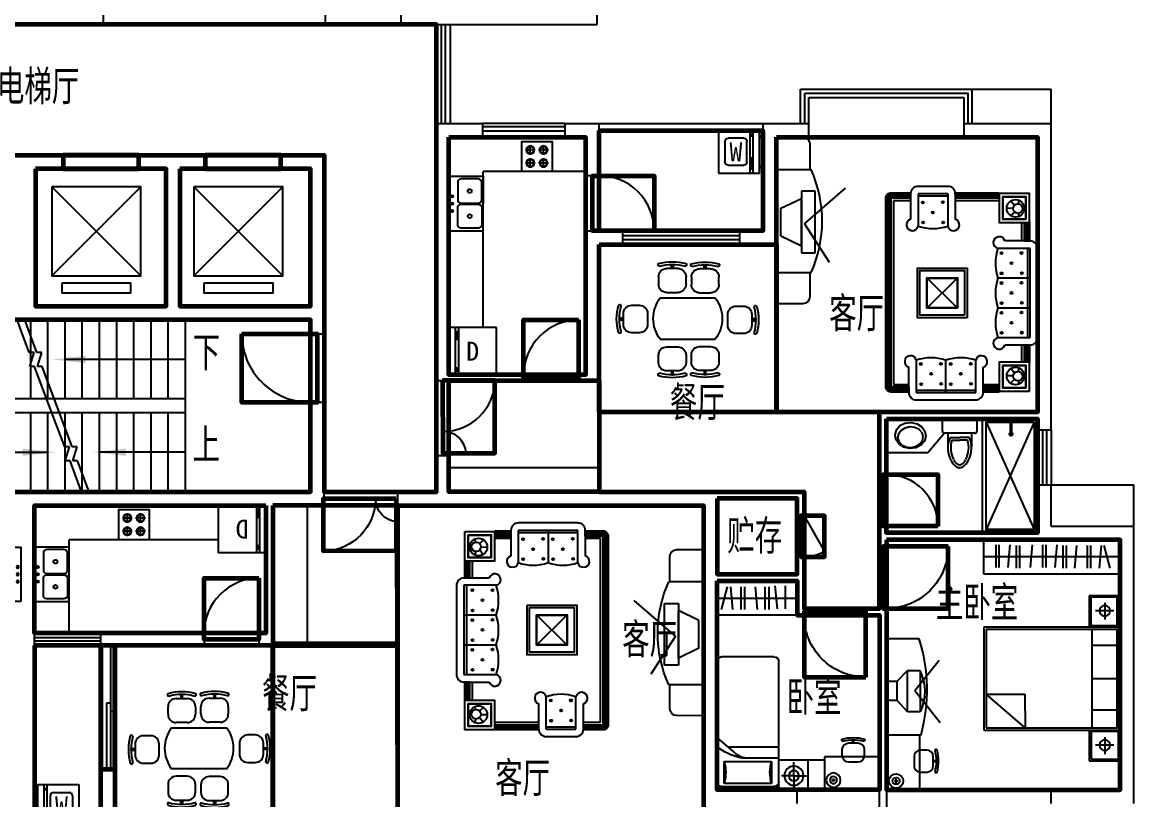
# Model space of a CAD drawing. Extents: x -405402 to -369797, y -543589 to -514104.
# Drawn here: x -385977 to -369797, y -535389 to -524069 of the extents above; entities that cross this region are included whole.
import ezdxf
from ezdxf.enums import TextEntityAlignment as Align

# ---------------------------------------------------------------- set-up
doc = ezdxf.new("R2010")
doc.units = 0
doc.header["$LTSCALE"] = 1000
doc.header["$MEASUREMENT"] = 0
doc.layers.get('0').update_dxf_attribs({"linetype": 'CONTINUOUS'})
for name, color, linetype in [('ARCH', 2, 'CONTINUOUS'), ('CTEXT', 4, 'CONTINUOUS'), ('DIM', 3, 'CONTINUOUS'), ('DIM1', 2, 'CONTINUOUS'), ('DOOR', 1, 'CONTINUOUS'), ('JJ', 31, 'CONTINUOUS'), ('PWINDOW', 2, 'CONTINUOUS'), ('STAIR', 3, 'CONTINUOUS'), ('UTIL', 4, 'CONTINUOUS'), ('WALL', 2, 'CONTINUOUS'), ('WIN', 4, 'CONTINUOUS'), ('WINDOW', 3, 'CONTINUOUS')]:
    doc.layers.add(name, color=color, linetype=linetype)
for name, color, linetype, lineweight in [('GT_储藏间', 50, 'CONTINUOUS', 60), ('GT_卧室', 1, 'CONTINUOUS', 60), ('GT_卫生间', 5, 'CONTINUOUS', 60), ('GT_厨房', 4, 'CONTINUOUS', 60), ('GT_客厅', 2, 'CONTINUOUS', 60), ('GT_楼梯', 130, 'CONTINUOUS', 60), ('GT_玄关', 40, 'CONTINUOUS', 60), ('GT_电梯', 150, 'CONTINUOUS', 60), ('GT_过道', 30, 'CONTINUOUS', 60), ('GT_门', 245, 'CONTINUOUS', 60), ('GT_阳台', 6, 'CONTINUOUS', 60), ('GT_餐厅', 3, 'CONTINUOUS', 60)]:
    doc.layers.add(name, color=color, linetype=linetype, lineweight=lineweight)
doc.layers.get('DIM').off()
doc.styles.add('_FSD', font='simplex.shx', dxfattribs={"width": 0.8, "bigfont": 'hztxt0.shx'})
doc.styles.add('ATT', font='TXT')
doc.styles.add('DIM_FONT', font='ROMAND.shx', dxfattribs={"width": 0.7})
doc.styles.add('HZ', font='', dxfattribs={"width": 0.8})
doc.styles.get("Standard").update_dxf_attribs({"font": 'GBENOR', "bigfont": 'GBCBIG'})
doc.styles.get('HZ').set_extended_font_data('FangSong_GB2312')

# ---------------------------------------------------------------- blocks, each defined once
blk = doc.blocks.new('_C38')
for p, q in [((307, 168), (154, 0)), ((307, 168), (307, -433)), ((489, 168), (307, 168)), ((411, -143), (783, 321)), ((489, -419), (489, 168)), ((0, 0), (0, -279)), ((154, 0), (0, 0)), ((154, 0), (154, -279)), ((411, -143), (769, -587)), ((0, -279), (154, -279)), ((154, -279), (307, -433)), ((307, -433), (489, -433))]:
    blk.add_line(p, q)
blk.add_arc((-126, -129), 683, 333.5892, 25.7371)
at = {"flags": 9}
for tag in ['XSIZE', 'YSIZE']:
    blk.add_attdef(tag, (0, 0), '', height=0.5, dxfattribs=at)
blk = doc.blocks.new('RC31')
at = {"layer": 'JJ', "color": 252}
for p, q in [((-2802, 1886), (-2802, 2336)), ((-2802, 2336), (-402, 2336)), ((-2780, 1918), (-2780, 2312)), ((-2780, 2312), (-2379, 2312)), ((-2379, 2312), (-2379, 1918)), ((-2356, 356), (-2356, 2336)), ((-2326, 1926), (-2326, 2297)), ((-2326, 2297), (-892, 2297)), ((-2069, 2297), (-2069, 1926)), ((-1612, 2297), (-1612, 1926)), ((-1127, 2297), (-1127, 1926)), ((-892, 2297), (-892, 1926)), ((-856, 2336), (-856, 356)), ((-832, 2297), (-423, 2297)), ((-832, 1911), (-832, 2297)), ((-423, 2297), (-423, 1911)), ((-402, 2336), (-402, 1886)), ((-2462, 2115), (-2705, 2115)), ((-2576, 2244), (-2576, 1979)), ((-506, 2115), (-748, 2115)), ((-620, 2244), (-620, 1979)), ((-2356, 1886), (-2802, 1886)), ((-2379, 1918), (-2780, 1918)), ((-2326, 388), (-2326, 1926)), ((-892, 1926), (-2326, 1926)), ((-892, 1926), (-892, 388)), ((-402, 1886), (-856, 1886)), ((-423, 1911), (-832, 1911)), ((-2326, 956), (-1834, 388)), ((-1834, 951), (-2326, 956)), ((-1834, 388), (-1834, 951)), ((-856, 356), (-2356, 356)), ((-892, 388), (-2326, 388))]:
    blk.add_line(p, q, dxfattribs=at)
for centre in [(-2576, 2115), (-620, 2115)]:
    blk.add_circle(centre, 77.2, dxfattribs=at)
blk = doc.blocks.new('SHC')
at = {"layer": 'PWINDOW'}
blk.add_lwpolyline([(-240, -60), (114, -413), (673, 145), (319, 499)], close=True, dxfattribs=at)
blk.add_lwpolyline([(-240, -60), (114, -413), (673, 145), (319, 499)], close=True, dxfattribs=at)
for points in [[(171, 100), (348, -77, 0.414214), (418, -77), (595, 100, 0.414214), (595, 171), (418, 348, 0.414214), (348, 348), (171, 171, 0.414214)], [(171, 100), (348, -77, 0.414214), (418, -77), (595, 100, 0.414214), (595, 171), (418, 348, 0.414214), (348, 348), (171, 171, 0.414214)], [(159, 88), (336, -88, -0.414214), (336, -159), (159, -336, -0.414214), (88, -336), (-88, -159, -0.414214), (-88, -88), (88, 88, -0.414214)], [(159, 88), (336, -88, -0.414214), (336, -159), (159, -336, -0.414214), (88, -336), (-88, -159, -0.414214), (-88, -88), (88, 88, -0.414214)]]:
    blk.add_lwpolyline(points, format="xyb", close=True, dxfattribs=at)
for centre, radius in [((72, 186), 15.8), ((148, 261), 15.8), ((383, 135), 28), ((-3, 111), 15.8), ((124, -124), 28), ((124, -124), 28)]:
    blk.add_circle(centre, radius, dxfattribs=at)
blk = doc.blocks.new('TV22')
at = {"layer": 'JJ', "color": 252}
for p, q in [((-1607, 1000, 200), (-2128, 1599, 200)), ((-1607, 1000, 200), (-1052, 1359, 200)), ((-2085, 1158, -400), (-2085, 958, -400)), ((-1185, 1158, -400), (-2085, 1158, -400)), ((-1185, 958, -400), (-1185, 1158, -400)), ((-2870, 982, 200), (-2869, 594, 200)), ((-2399, 1082, 200), (-2770, 1082, 200)), ((-2399, 596, 200), (-2399, 1097, 200)), ((-899, 596, 200), (-899, 1097, 200)), ((-551, 1082, 200), (-899, 1082, 200)), ((-450, 594, 200), (-451, 982, 200)), ((-2085, 958, -400), (-1185, 958, -400)), ((-1289, 958, -300), (-1980, 958, -300)), ((-1835, 658, -300), (-1980, 958, -300)), ((-1435, 658, -300), (-1289, 958, -300)), ((-1435, 658, -300), (-1835, 658, -300)), ((-2869, 594, 200), (-450, 594, 200))]:
    blk.add_line(p, q, dxfattribs=at)
for centre, radius, start, end in [((-1649, -555, 200), 1814, 65.5803, 114.4197), ((-2770, 982, 200), 100, 90, 180), ((-551, 982, 200), 100, 360, 90)]:
    blk.add_arc(centre, radius, start, end, dxfattribs=at)
blk = doc.blocks.new('_C17')
for p, q in [((0, -897), (0, 0)), ((46, 0), (0, 0)), ((46, -897), (46, 0)), ((115, 0), (1867, 0)), ((460, 0), (460, -499)), ((621, 0), (621, -736)), ((414, -104), (92, -104)), ((92, -104), (92, -794)), ((414, -794), (414, -104)), ((1936, -69), (1936, -828)), ((756, -897), (525, -623)), ((92, -794), (414, -794)), ((46, -897), (0, -897)), ((1867, -897), (115, -897))]:
    blk.add_line(p, q)
for centre, radius, start, end in [((115, -69), 69, 90, 180), ((1867, -69), 69, 0, 90), ((253, 448), 575, 253.7398, 286.2602), ((736, -445), 276, 180, 220.1059), ((736, -499), 276, 180, 193.3928), ((1378, -347), 936, 193.3928, 216.0202), ((253, -1346), 575, 73.7398, 106.2602), ((115, -828), 69, 180, 270), ((1867, -828), 69, 270, 0)]:
    blk.add_arc(centre, radius, start, end)
at = {"flags": 9}
for tag in ['XSIZE', 'YSIZE']:
    blk.add_attdef(tag, (0, 0), '', height=0.5, dxfattribs=at)
at = {"style": 'HZ', "width": 0.7, "flags": 9}
for tag in ['XSIZE', 'YSIZE']:
    blk.add_attdef(tag, (0, 0), '', height=0.5, dxfattribs=at)
blk = doc.blocks.new('_C61')
for p, q in [((-222, 205), (-222, -230)), ((-222, 205), (206, 205)), ((-1, 0), (-1, 172)), ((206, 205), (206, -230)), ((-1, 0), (-184, 0)), ((-1, 0), (-1, -197)), ((-1, 0), (182, 0)), ((-222, -230), (206, -230))]:
    blk.add_line(p, q)
for radius in [139, 75]:
    blk.add_circle((-1, 0), radius)
at = {"flags": 9}
for tag in ['YSIZE', 'XSIZE']:
    blk.add_attdef(tag, (202, 208), '', height=0.5, rotation=270, dxfattribs=at)
at = {"style": 'DIM_FONT', "width": 0.6, "flags": 9}
for tag in ['XSIZE', 'YSIZE']:
    blk.add_attdef(tag, (0, 0), '', height=0.5, dxfattribs=at)
blk = doc.blocks.new('RDC1')
at = {"layer": 'JJ', "xscale": -1}
for name, p, rotation in [('_C17', (-2192, 693), 179.9999999999993), ('_C61', (-1987, 471), 89.99999999999928)]:
    blk.add_blockref(name, p, dxfattribs=dict(at, rotation=rotation))
blk = doc.blocks.new('SZ2')
at = {"layer": 'JJ', "color": 252}
for p, q in [((-486, 907), (-646, 907)), ((-578, 908), (-578, 965)), ((-578, 965), (-553, 965)), ((-553, 908), (-578, 908)), ((-553, 965), (-553, 908)), ((-1044, 55), (-1044, 655)), ((-1044, 655), (-44, 655)), ((-766, 787), (-766, 677)), ((-366, 677), (-366, 787)), ((-44, 655), (-44, 55)), ((-646, 557), (-486, 557)), ((-167, 231), (-238, 231)), ((-205, 203), (-205, 263)), ((-44, 55), (-1044, 55))]:
    blk.add_line(p, q, dxfattribs=at)
for radius in [130, 63.7]:
    blk.add_circle((-205, 231), radius, dxfattribs=at)
for centre, radius, start, end in [((-754, 961), 21.8, 129.0685, 262.4952), ((-566, 266), 739, 74.2181, 105.7819), ((-646, 787), 120, 90, 180), ((-566, 266), 699, 74.2181, 105.7819), ((-486, 787), 120, 0, 90), ((-379, 961), 21.8, 277.5048, 50.9315), ((-646, 677), 120, 180, 270), ((-486, 677), 120, 270, 0)]:
    blk.add_arc(centre, radius, start, end, dxfattribs=at)
blk.add_solid([(-578, 965), (-553, 965), (-578, 908), (-553, 908)], dxfattribs=at)
blk = doc.blocks.new('DT')
at = {"layer": 'PWINDOW', "color": 2}
for p, q in [((-346, 200), (-2146, -1600)), ((-2146, 200), (-346, -1600))]:
    blk.add_line(p, q, dxfattribs=at)
for points in [[(-2146, -1600), (-346, -1600), (-346, 200), (-2146, 200)], [(-200, -1400), (0, -1400), (0, 0), (-200, 0)]]:
    blk.add_lwpolyline(points, close=True, dxfattribs=at)
blk = doc.blocks.new('DZY1')
at = {"layer": 'JJ', "color": 252}
for p, q in [((-1597, 1791), (-1437, 1791)), ((-1505, 1849), (-1529, 1849)), ((-1529, 1849), (-1529, 1792)), ((-1529, 1792), (-1505, 1792)), ((-1505, 1792), (-1505, 1849)), ((-1119, 1796), (-959, 1796)), ((-1052, 1853), (-1052, 1797)), ((-1027, 1853), (-1052, 1853)), ((-1052, 1797), (-1027, 1797)), ((-1027, 1797), (-1027, 1853)), ((-1717, 1561), (-1717, 1671)), ((-1317, 1671), (-1317, 1561)), ((-1239, 1566), (-1239, 1676)), ((-839, 1676), (-839, 1566)), ((-1664, 1366), (-864, 1366)), ((-1437, 1441), (-1597, 1441)), ((-959, 1446), (-1119, 1446)), ((-1966, 1248), (-2076, 1248)), ((-678, 1140), (-678, 980)), ((-448, 1260), (-558, 1260)), ((-328, 980), (-328, 1140)), ((-2254, 1061), (-2197, 1061)), ((-2254, 1036), (-2254, 1061)), ((-2197, 1036), (-2254, 1036)), ((-2197, 1061), (-2197, 1036)), ((-2196, 1128), (-2196, 968)), ((-1846, 968), (-1846, 1128)), ((-327, 1048), (-327, 1072)), ((-327, 1072), (-270, 1072)), ((-270, 1048), (-327, 1048)), ((-270, 1072), (-270, 1048)), ((-2076, 848), (-1966, 848)), ((-558, 860), (-448, 860)), ((-864, 766), (-1664, 766)), ((-1437, 659), (-1597, 659)), ((-959, 654), (-1119, 654)), ((-1717, 539), (-1717, 429)), ((-1317, 429), (-1317, 539)), ((-1239, 534), (-1239, 424)), ((-839, 424), (-839, 534)), ((-1597, 309), (-1437, 309)), ((-1529, 251), (-1529, 308)), ((-1529, 308), (-1505, 308)), ((-1505, 251), (-1529, 251)), ((-1505, 308), (-1505, 251)), ((-1119, 304), (-959, 304)), ((-1052, 303), (-1027, 303)), ((-1052, 246), (-1052, 303)), ((-1027, 246), (-1052, 246)), ((-1027, 303), (-1027, 246))]:
    blk.add_line(p, q, dxfattribs=at)
for centre, radius, start, end in [((-1704, 1845), 21.8, 129.0685, 262.4952), ((-1516, 1150), 739, 74.2181, 105.7819), ((-1597, 1671), 120, 90, 180), ((-1516, 1150), 699, 74.2181, 105.7819), ((-1437, 1671), 120, 360, 90), ((-1329, 1845), 21.8, 277.5048, 50.9315), ((-1226, 1850), 21.8, 129.0685, 262.4952), ((-1039, 1155), 739, 74.2181, 105.7819), ((-1119, 1676), 120, 90, 180), ((-1039, 1155), 699, 74.2181, 105.7819), ((-959, 1676), 120, 360, 90), ((-852, 1850), 21.8, 277.5048, 50.9315), ((-1597, 1561), 120, 180, 270), ((-1437, 1561), 120, 270, 360), ((-1119, 1566), 120, 180, 270), ((-959, 1566), 120, 270, 360), ((-1272, 1066), 494, 142.5642, 217.4358), ((-1256, 1066), 494, 322.5642, 37.4358), ((-1555, 1048), 739, 164.2181, 195.7819), ((-2250, 1235), 21.8, 7.5048, 140.9315), ((-1555, 1048), 699, 164.2181, 195.7819), ((-2076, 1128), 120, 90, 180), ((-1966, 1128), 120, 0, 90), ((-558, 1140), 120, 90, 180), ((-448, 1140), 120, 0, 90), ((-274, 1248), 21.8, 39.0685, 172.4952), ((-968, 1061), 699, 344.2181, 15.7819), ((-968, 1061), 739, 344.2181, 15.7819), ((-558, 980), 120, 180, 270), ((-448, 980), 120, 270, 0), ((-2250, 861), 21.8, 219.0685, 352.4952), ((-2076, 968), 120, 180, 270), ((-1966, 968), 120, 270, 0), ((-274, 873), 21.8, 187.5048, 320.9315), ((-1597, 539), 120, 90, 180), ((-1437, 539), 120, 0, 90), ((-1119, 534), 120, 90, 180), ((-959, 534), 120, 0, 90), ((-1597, 429), 120, 180, 270), ((-1437, 429), 120, 270, 0), ((-1119, 424), 120, 180, 270), ((-959, 424), 120, 270, 0), ((-1704, 255), 21.8, 97.5048, 230.9315), ((-1516, 949), 739, 254.2181, 285.7819), ((-1516, 949), 699, 254.2181, 285.7819), ((-1329, 255), 21.8, 309.0685, 82.4952), ((-1226, 250), 21.8, 97.5048, 230.9315), ((-1039, 944), 739, 254.2181, 285.7819), ((-1039, 944), 699, 254.2181, 285.7819), ((-852, 250), 21.8, 309.0685, 82.4952)]:
    blk.add_arc(centre, radius, start, end, dxfattribs=at)
for points in [[(-1505, 1849), (-1529, 1849), (-1505, 1792), (-1529, 1792)], [(-1027, 1853), (-1052, 1853), (-1027, 1797), (-1052, 1797)], [(-2254, 1036), (-2254, 1061), (-2197, 1036), (-2197, 1061)], [(-270, 1072), (-270, 1048), (-327, 1072), (-327, 1048)], [(-1505, 251), (-1529, 251), (-1505, 308), (-1529, 308)], [(-1027, 246), (-1052, 246), (-1027, 303), (-1052, 303)]]:
    blk.add_solid(points, dxfattribs=at)
blk = doc.blocks.new('11PDRY03')
at = {"color": 0, "linetype": 'ByBlock'}
for p, q in [((0, 30), (30, 30)), ((0, 0), (0, 30)), ((4, 0), (4, 30)), ((6, 0), (6, 30)), ((30, 30), (30, 0)), ((5, 25), (5, 28)), ((5, 2), (5, 8)), ((30, 0), (0, 0))]:
    blk.add_line(p, q, dxfattribs=at)
at = {"color": 0, "linetype": 'ByBlock', "style": 'ATT', "flags": 8}
blk.add_attdef('LABEL', text='', height=12, dxfattribs=at).set_placement((15, 15), align=Align.MIDDLE)
at = {"color": 0, "linetype": 'ByBlock', "style": 'ATT'}
for tag, p, flags in [('ITEM', (0, -13), 3), ('ROOM_NUMBER', (0, -22), 1), ('DEPTH', (0, -30), 3), ('WIDTH', (0, -38), 3)]:
    blk.add_attdef(tag, p, '', height=6, dxfattribs=dict(at, flags=flags))
blk = doc.blocks.new('DBX1')
at = {"layer": 'JJ', "xscale": 23, "yscale": 23, "zscale": 23}
blk.add_blockref('11PDRY03', (-736, 20), dxfattribs=at).add_auto_attribs({'LABEL': 'D'})
blk = doc.blocks.new('M_A17ORW')
at = {"const_width": 0.02}
for points in [[(-0.481, -0.001), (-0.481, -0.308)], [(0.481, 0.001), (0.481, -0.691)]]:
    blk.add_lwpolyline(points, dxfattribs=at)
for centre, radius, start, end in [((-0.501, -0.003), 0.307, 274.2492, 0.2101), ((0.505, 0.002), 0.699, 180.2762, 268.0603)]:
    blk.add_arc(centre, radius, start, end)
blk = doc.blocks.new('2')
at = {"layer": 'DIM1', "color": 2}
for p, q in [((53, -124), (195, -124)), ((124, -195), (124, -53)), ((245, -124), (387, -124)), ((316, -195), (316, -53)), ((53, -316), (195, -316)), ((124, -387), (124, -245)), ((245, -316), (387, -316)), ((316, -387), (316, -245))]:
    blk.add_line(p, q, dxfattribs=at)
at = {"layer": 'UTIL', "color": 2}
blk.add_lwpolyline([(440, -440), (440, 0), (0, 0), (0, -440)], close=True, dxfattribs=at)
for centre, radius in [((124, -124), 58.3), ((124, -124), 50.3), ((316, -124), 58.3), ((316, -124), 50.3), ((124, -316), 58.3), ((124, -316), 50.3), ((316, -316), 58.3), ((316, -316), 50.3)]:
    blk.add_circle(centre, radius, dxfattribs=at)
blk = doc.blocks.new('SFJ15')
at = {"layer": 'JJ', "color": 252}
for p, q in [((-3198, 2248), (-3282, 2271)), ((-3198, 2248), (-3271, 2296)), ((-3198, 2248), (-3251, 2317)), ((-3198, 2248), (-3226, 2330)), ((-3198, 2248), (-3198, 2335)), ((-3177, 2248), (-3177, 2335)), ((-3155, 2248), (-3155, 2335)), ((-3133, 2248), (-3133, 2335)), ((-3112, 2248), (-3112, 2335)), ((-3090, 2248), (-3090, 2335)), ((-3068, 2248), (-3068, 2335)), ((-3047, 2248), (-3047, 2335)), ((-3025, 2248), (-3025, 2335)), ((-3003, 2248), (-3003, 2335)), ((-2982, 2248), (-2982, 2335)), ((-2960, 2248), (-2960, 2335)), ((-2938, 2248), (-2938, 2335)), ((-2917, 2248), (-2917, 2335)), ((-2895, 2248), (-2895, 2335)), ((-2873, 2248), (-2873, 2335)), ((-2852, 2248), (-2852, 2335)), ((-2830, 2248), (-2830, 2335)), ((-2808, 2248), (-2808, 2335)), ((-2787, 2248), (-2787, 2335)), ((-2765, 2248), (-2765, 2335)), ((-2743, 2248), (-2743, 2335)), ((-2722, 2248), (-2722, 2335)), ((-2700, 2248), (-2700, 2335)), ((-2678, 2248), (-2678, 2335)), ((-2657, 2248), (-2657, 2335)), ((-2635, 2248), (-2635, 2335)), ((-2613, 2248), (-2613, 2335)), ((-2592, 2248), (-2592, 2335)), ((-2570, 2248), (-2570, 2335)), ((-2548, 2248), (-2548, 2335)), ((-2527, 2248), (-2527, 2335)), ((-2505, 2248), (-2505, 2335)), ((-2483, 2248), (-2483, 2335)), ((-2461, 2248), (-2461, 2335)), ((-2440, 2248), (-2440, 2335)), ((-2418, 2248), (-2418, 2335)), ((-2396, 2248), (-2396, 2335)), ((-2375, 2248), (-2375, 2335)), ((-2353, 2248), (-2353, 2335)), ((-2331, 2248), (-2331, 2335)), ((-2310, 2248), (-2310, 2335)), ((-2288, 2248), (-2288, 2335)), ((-2266, 2248), (-2266, 2335)), ((-2245, 2248), (-2245, 2335)), ((-2223, 2248), (-2223, 2335)), ((-2201, 2248), (-2201, 2335)), ((-2180, 2248), (-2180, 2335)), ((-2158, 2248), (-2158, 2335)), ((-2136, 2248), (-2136, 2335)), ((-2115, 2248), (-2115, 2335)), ((-2093, 2248), (-2093, 2335)), ((-2071, 2248), (-2071, 2335)), ((-2050, 2248), (-2050, 2335)), ((-2028, 2248), (-2028, 2335)), ((-2006, 2248), (-2006, 2335)), ((-1985, 2248), (-1985, 2335)), ((-1963, 2248), (-1963, 2335)), ((-1941, 2248), (-1941, 2335)), ((-1920, 2248), (-1920, 2335)), ((-1898, 2248), (-1898, 2335)), ((-1876, 2248), (-1876, 2335)), ((-1855, 2248), (-1855, 2335)), ((-1833, 2248), (-1833, 2335)), ((-1811, 2248), (-1811, 2335)), ((-1790, 2248), (-1790, 2335)), ((-1768, 2248), (-1768, 2335)), ((-1746, 2248), (-1746, 2335)), ((-1725, 2248), (-1725, 2335)), ((-1703, 2248), (-1703, 2335)), ((-1681, 2248), (-1681, 2335)), ((-1660, 2248), (-1660, 2335)), ((-1638, 2248), (-1638, 2335)), ((-1616, 2248), (-1616, 2335)), ((-1594, 2248), (-1594, 2335)), ((-1573, 2248), (-1573, 2335)), ((-1551, 2248), (-1551, 2335)), ((-1529, 2248), (-1529, 2335)), ((-1508, 2248), (-1508, 2335)), ((-1486, 2248), (-1486, 2335)), ((-1464, 2248), (-1464, 2335)), ((-1443, 2248), (-1443, 2335)), ((-1421, 2248), (-1421, 2335)), ((-1399, 2248), (-1399, 2335)), ((-1378, 2248), (-1378, 2335)), ((-1356, 2248), (-1356, 2335)), ((-1334, 2248), (-1334, 2335)), ((-1313, 2248), (-1313, 2335)), ((-1291, 2248), (-1291, 2335)), ((-1269, 2248), (-1269, 2335)), ((-1248, 2248), (-1248, 2335)), ((-1226, 2248), (-1226, 2335)), ((-1204, 2248), (-1204, 2335)), ((-1183, 2248), (-1183, 2335)), ((-1161, 2248), (-1161, 2335)), ((-1139, 2248), (-1139, 2335)), ((-1118, 2248), (-1118, 2335)), ((-1096, 2248), (-1096, 2335)), ((-1074, 2248), (-1074, 2335)), ((-1053, 2248), (-1053, 2335)), ((-1031, 2248), (-1031, 2335)), ((-1009, 2248), (-1009, 2335)), ((-988, 2248), (-988, 2335)), ((-966, 2248), (-966, 2335)), ((-944, 2248), (-944, 2335)), ((-923, 2248), (-923, 2335)), ((-901, 2248), (-901, 2335)), ((-879, 2248), (-879, 2335)), ((-858, 2248), (-858, 2335)), ((-836, 2248), (-836, 2335)), ((-814, 2248), (-814, 2335)), ((-793, 2248), (-793, 2335)), ((-771, 2248), (-771, 2335)), ((-749, 2248), (-749, 2335)), ((-727, 2248), (-727, 2335)), ((-706, 2248), (-706, 2335)), ((-684, 2248), (-684, 2335)), ((-662, 2248), (-662, 2335)), ((-641, 2248), (-641, 2335)), ((-619, 2248), (-619, 2335)), ((-597, 2248), (-597, 2335)), ((-576, 2248), (-576, 2335)), ((-554, 2248), (-554, 2335)), ((-532, 2248), (-532, 2335)), ((-511, 2248), (-511, 2335)), ((-489, 2248), (-489, 2335)), ((-467, 2248), (-467, 2335)), ((-452, 2248), (-452, 2335)), ((-452, 2248), (-424, 2330)), ((-452, 2248), (-399, 2317)), ((-452, 2248), (-380, 2296)), ((-452, 2248), (-368, 2271)), ((-3198, 2248), (-3285, 2248)), ((-3198, 2226), (-3285, 2226)), ((-3198, 2205), (-3285, 2205)), ((-3198, 2183), (-3285, 2183)), ((-3198, 2161), (-3285, 2161)), ((-3198, 2140), (-3285, 2140)), ((-3198, 2118), (-3285, 2118)), ((-3198, 1988), (-3198, 2248)), ((-3198, 2248), (-3198, 1988)), ((-452, 2248), (-3198, 2248)), ((-3162, 2212), (-3162, 1988)), ((-488, 2212), (-3162, 2212)), ((-488, 1961), (-488, 2212)), ((-452, 2248), (-365, 2248)), ((-452, 1961), (-452, 2248)), ((-452, 2226), (-365, 2226)), ((-452, 2205), (-365, 2205)), ((-452, 2183), (-365, 2183)), ((-452, 2161), (-365, 2161)), ((-452, 2140), (-365, 2140)), ((-452, 2118), (-365, 2118)), ((-3198, 2096), (-3285, 2096)), ((-3198, 2075), (-3285, 2075)), ((-3198, 2053), (-3285, 2053)), ((-3198, 2031), (-3285, 2031)), ((-3198, 2010), (-3285, 2010)), ((-3198, 1988), (-3285, 1988)), ((-3280, 1988), (-2910, 1988)), ((-387, 1961), (-757, 1961)), ((-452, 2096), (-365, 2096)), ((-452, 2075), (-365, 2075)), ((-452, 2053), (-365, 2053)), ((-452, 2031), (-365, 2031)), ((-452, 2010), (-365, 2010)), ((-452, 1988), (-365, 1988)), ((-452, 1966), (-365, 1966)), ((-3389, 1880), (-3389, 1013)), ((-2811, 1880), (-3280, 1880)), ((-3280, 1880), (-3280, 1013)), ((-3244, 1880), (-3244, 1013)), ((-387, 1853), (-857, 1853)), ((-423, 1419), (-423, 1853)), ((-387, 1419), (-387, 1853)), ((-279, 1419), (-279, 1853)), ((-2048, 1285), (-1614, 1718)), ((-1614, 1285), (-2048, 1718)), ((-3280, 1447), (-2811, 1447)), ((-387, 1419), (-857, 1419)), ((-387, 1311), (-757, 1311)), ((-488, 668), (-488, 1311)), ((-452, 668), (-452, 1311)), ((-452, 1294), (-365, 1294)), ((-452, 1273), (-365, 1273)), ((-452, 1251), (-365, 1251)), ((-452, 1229), (-365, 1229)), ((-452, 1208), (-365, 1208)), ((-452, 1186), (-365, 1186)), ((-452, 1164), (-365, 1164)), ((-452, 1143), (-365, 1143)), ((-3280, 1013), (-2811, 1013)), ((-452, 1121), (-365, 1121)), ((-452, 1099), (-365, 1099)), ((-452, 1078), (-365, 1078)), ((-452, 1056), (-365, 1056)), ((-452, 1034), (-365, 1034)), ((-452, 1013), (-365, 1013)), ((-452, 991), (-365, 991)), ((-3198, 904), (-3285, 904)), ((-3198, 883), (-3285, 883)), ((-3198, 861), (-3285, 861)), ((-3198, 839), (-3285, 839)), ((-3198, 818), (-3285, 818)), ((-3280, 905), (-2910, 905)), ((-3198, 668), (-3198, 905)), ((-3198, 905), (-3198, 668)), ((-3162, 905), (-3162, 668)), ((-452, 969), (-365, 969)), ((-452, 948), (-365, 948)), ((-452, 926), (-365, 926)), ((-452, 904), (-365, 904)), ((-452, 883), (-365, 883)), ((-452, 861), (-365, 861)), ((-452, 839), (-365, 839)), ((-452, 818), (-365, 818)), ((-3198, 796), (-3285, 796)), ((-3198, 774), (-3285, 774)), ((-3198, 753), (-3285, 753)), ((-3198, 731), (-3285, 731)), ((-3198, 709), (-3285, 709)), ((-3198, 688), (-3285, 688)), ((-2481, 691), (-2481, 221)), ((-2048, 691), (-2048, 221)), ((-1614, 221), (-1614, 691)), ((-1181, 221), (-1181, 691)), ((-452, 796), (-365, 796)), ((-452, 774), (-365, 774)), ((-452, 753), (-365, 753)), ((-452, 731), (-365, 731)), ((-452, 709), (-365, 709)), ((-452, 688), (-365, 688)), ((-3091, 452), (-3145, 507)), ((-3039, 466), (-3038, 559)), ((-2996, 451), (-2931, 504)), ((-2590, 221), (-2590, 591)), ((-1072, 221), (-1072, 591)), ((-652, 451), (-705, 506)), ((-599, 465), (-598, 558)), ((-557, 450), (-492, 503)), ((-3111, 397), (-3156, 382)), ((-3040, 334), (-3041, 306)), ((-2975, 395), (-2924, 377)), ((-2833, 340), (-2590, 340)), ((-1072, 340), (-810, 340)), ((-672, 396), (-717, 381)), ((-601, 333), (-601, 305)), ((-535, 394), (-484, 376)), ((-2833, 304), (-2833, 218)), ((-2833, 304), (-2590, 304)), ((-2811, 304), (-2811, 218)), ((-2789, 304), (-2789, 218)), ((-2768, 304), (-2768, 218)), ((-2746, 304), (-2746, 218)), ((-2724, 304), (-2724, 218)), ((-2703, 304), (-2703, 218)), ((-2681, 304), (-2681, 218)), ((-2659, 304), (-2659, 218)), ((-2638, 304), (-2638, 218)), ((-2616, 304), (-2616, 218)), ((-2594, 304), (-2594, 218)), ((-2481, 257), (-1181, 257)), ((-2481, 221), (-1181, 221)), ((-1072, 304), (-810, 304)), ((-1070, 304), (-1070, 218)), ((-1048, 304), (-1048, 218)), ((-1027, 304), (-1027, 218)), ((-1005, 304), (-1005, 218)), ((-983, 304), (-983, 218)), ((-962, 304), (-962, 218)), ((-940, 304), (-940, 218)), ((-918, 304), (-918, 218)), ((-897, 304), (-897, 218)), ((-875, 304), (-875, 218)), ((-853, 304), (-853, 218)), ((-832, 304), (-832, 218)), ((-810, 304), (-810, 218)), ((-2481, 113), (-1181, 113))]:
    blk.add_line(p, q, dxfattribs=at)
for points in [[(-2192, 1140), (-2192, 1863), (-1470, 1863), (-1470, 1140)], [(-2156, 1177), (-2156, 1827), (-1506, 1827), (-1506, 1177)], [(-2053, 1280), (-2053, 1723), (-1609, 1723), (-1609, 1280)], [(-2048, 1285), (-2048, 1718), (-1614, 1718), (-1614, 1285)], [(-3266, 235), (-3266, 668), (-2833, 668), (-2833, 235)], [(-810, 235), (-810, 668), (-377, 668), (-377, 235)], [(-3216, 285), (-3216, 618), (-2883, 618), (-2883, 285)], [(-3211, 290), (-3211, 613), (-2888, 613), (-2888, 290)], [(-760, 285), (-760, 618), (-427, 618), (-427, 285)], [(-755, 290), (-755, 613), (-432, 613), (-432, 290)]]:
    blk.add_lwpolyline(points, close=True, dxfattribs=at)
for centre, radius in [((-3158, 1808), 14.4), ((-2865, 1811), 14.4), ((-806, 1780), 14.4), ((-514, 1784), 14.4), ((-3009, 1663), 14.4), ((-658, 1636), 14.4), ((-3154, 1515), 14.4), ((-2861, 1519), 14.4), ((-803, 1488), 14.4), ((-510, 1491), 14.4), ((-3158, 1374), 14.4), ((-2865, 1378), 14.4), ((-3009, 1230), 14.4), ((-3154, 1082), 14.4), ((-2861, 1085), 14.4), ((-2412, 636), 14.4), ((-2120, 640), 14.4), ((-1979, 636), 14.4), ((-1686, 640), 14.4), ((-1545, 636), 14.4), ((-1253, 640), 14.4), ((-3039, 434), 128), ((-2264, 492), 14.4), ((-1831, 492), 14.4), ((-1397, 492), 14.4), ((-599, 433), 128), ((-3043, 400), 68.4), ((-2409, 344), 14.4), ((-2116, 347), 14.4), ((-1975, 344), 14.4), ((-1683, 347), 14.4), ((-1542, 344), 14.4), ((-1249, 347), 14.4), ((-603, 399), 68.4)]:
    blk.add_circle(centre, radius, dxfattribs=at)
for centre, radius, start, end in [((-3280, 1880), 108, 90, 180), ((-2829, 1963), 85.2, 282.4066, 162.795), ((-839, 1936), 85.2, 17.205, 257.5934), ((-387, 1853), 108, 0, 90), ((-3424, 1663), 650, 340.5288, 19.4712), ((-244, 1636), 650, 160.5288, 199.4712), ((-3424, 1230), 650, 340.5288, 19.4712), ((-839, 1336), 85.2, 102.4066, 342.795), ((-387, 1419), 108, 270, 0), ((-3280, 1013), 108, 180, 270), ((-2829, 930), 85.2, 197.205, 77.5934), ((-2564, 672), 85.2, 12.4066, 252.795), ((-2264, 77), 650, 70.5288, 109.4712), ((-1831, 77), 650, 70.5288, 109.4712), ((-1397, 77), 650, 70.5288, 109.4712), ((-1097, 672), 85.2, 287.205, 167.5934), ((-2481, 221), 108, 180, 270), ((-1181, 221), 108, 270, 0)]:
    blk.add_arc(centre, radius, start, end, dxfattribs=at)
blk = doc.blocks.new('CM011')
for p, q in [((220, 0), (-220, 0)), ((-250, -180), (-250, -30)), ((250, -30), (250, -180)), ((220, -210), (-220, -210)), ((-170, -210), (-170, -406)), ((-140, -270), (0, -270)), ((-112, -310), (0, -310)), ((140, -270), (0, -270)), ((112, -310), (0, -310)), ((170, -210), (170, -406))]:
    blk.add_line(p, q)
for centre, radius, start, end in [((-220, -30), 30, 90, 180), ((220, -30), 30, 0, 90), ((-220, -180), 30, 180, 270), ((230, -423), 401, 157.5464, 208.0239), ((230, -423), 361, 161.7383, 208.0239), ((-230, -423), 361, 331.9761, 18.2617), ((-230, -423), 401, 331.9761, 22.4536), ((220, -180), 30, 270, 360), ((51, -533), 191, 204.2933, 239.2371), ((51, -533), 151, 204.2933, 239.2371), ((-51, -533), 151, 300.7629, 335.7067), ((-51, -533), 191, 300.7629, 335.7067), ((12, -578), 133, 243.8281, 264.9695), ((12, -578), 92.8, 243.8281, 264.9695), ((-12, -578), 92.8, 275.0305, 296.1719), ((-12, -578), 133, 275.0305, 296.1719)]:
    blk.add_arc(centre, radius, start, end)
blk = doc.blocks.new('WP3')
at = {"layer": 'JJ', "color": 252}
blk.add_blockref('CM011', (220, 0), dxfattribs=at)
blk = doc.blocks.new('11PWSH03')
at = {"color": 0, "linetype": 'ByBlock'}
for p, q in [((0, 24), (-2, 21)), ((0, 0), (0, 27)), ((0, 27), (26, 27)), ((4, 0), (4, 27)), ((5, 23), (5, 25)), ((6, 0), (6, 27)), ((10, 22), (20, 22)), ((26, 27), (26, 0)), ((-2, 21), (-2, 6)), ((8, 7), (8, 20)), ((22, 20), (22, 7)), ((5, 2), (5, 10)), ((0, 3), (-2, 6)), ((26, 0), (0, 0)), ((20, 5), (10, 5))]:
    blk.add_line(p, q, dxfattribs=at)
for centre, start, end in [((10, 20), 90, 180), ((20, 20), 0, 90), ((10, 7), 180, 270), ((20, 7), 270, 0)]:
    blk.add_arc(centre, 2, start, end, dxfattribs=at)
at = {"color": 0, "linetype": 'ByBlock', "style": 'ATT', "flags": 8}
blk.add_attdef('LABEL', text='', height=12, dxfattribs=at).set_placement((15, 13.5), align=Align.MIDDLE)
at = {"color": 0, "linetype": 'ByBlock', "style": 'ATT'}
for tag, p, flags in [('ITEM', (-2, -14), 3), ('ROOM_NUMBER', (-2, -23), 1), ('DEPTH', (-2, -32), 3), ('WIDTH', (-2, -40.5), 3)]:
    blk.add_attdef(tag, p, '', height=6, dxfattribs=dict(at, flags=flags))
blk = doc.blocks.new('WW')
at = {"layer": 'JJ', "extrusion": (0, 0, -1)}
ref = blk.add_blockref('11PWSH03', (-340, 821), dxfattribs=dict(at, xscale=23, yscale=23, zscale=-23, rotation=270))
ref.add_attrib('LABEL', 'W', dxfattribs={"layer": '0', "color": 0, "height": 276, "rotation": 270, "style": 'ATT', "oblique": -180, "text_generation_flag": 4, "flags": 8}).set_placement((29, 476), align=Align.MIDDLE)
at = {"layer": 'JJ', "style": 'DIM_FONT', "oblique": -180, "text_generation_flag": 4, "width": 0.8, "flags": 9}
for tag, p in [('XSIZE', (-9, 519)), ('XSIZE', (-281, 223)), ('YSIZE', (-281, 223))]:
    blk.add_attdef(tag, p, '', height=0.5, rotation=270, dxfattribs=at)

msp = doc.modelspace()

# ---------------------------------------------------------------- linework, layer by layer
at = {"layer": 'ARCH'}
for p, q in [((-371247, -529894), (-371947, -531454)), ((-371947, -529894), (-371247, -531454)), ((-371597, -529894), (-371597, -530068)), ((-371574, -530068), (-371574, -529894)), ((-371597, -530068), (-371574, -530068))]:
    msp.add_line(p, q, dxfattribs=at)
for points in [[(-371197, -529844), (-371197, -531504), (-371997, -531504), (-371997, -529844)], [(-371247, -529894), (-371247, -531454), (-371947, -531454), (-371947, -529894)]]:
    msp.add_lwpolyline(points, close=True, dxfattribs=at)
msp.add_circle((-371585, -530068), 22.5, dxfattribs=at)
at = {"layer": 'DOOR'}
for points in [[(-377578, -527104), (-376778, -527104, 0.414214), (-377578, -526304, 0.414214)], [(-377878, -529204), (-377878, -528404, 0.414214), (-378678, -529204, 0.414214)], [(-381782, -528604), (-382782, -528604, 0.414214), (-381782, -529604, 0.414214)], [(-373397, -531404), (-372647, -531404, 0.414214), (-373397, -530654)], [(-374597, -531254), (-374297, -531774, -0.131652), (-374597, -531854)], [(-373397, -531704), (-372497, -531704, -0.414214), (-373397, -532604)], [(-382531, -532964), (-382531, -532164, 0.414214), (-383331, -532964)], [(-373697, -532704), (-373697, -533604, -0.414214), (-374597, -532704)]]:
    msp.add_lwpolyline(points, format="xyb", dxfattribs=at)
at = {"layer": 'GT_储藏间'}
msp.add_lwpolyline([(-375862, -531004), (-375862, -532104), (-374697, -532104), (-374697, -531004), (-375862, -531004)], dxfattribs=at)
at = {"layer": 'GT_卧室'}
for points in [[(-373397, -531604), (-373397, -535244), (-369997, -535244), (-369997, -531604), (-373397, -531604)], [(-375862, -532204), (-374697, -532204), (-374697, -532704), (-373497, -532704), (-373497, -535244), (-375862, -535244), (-375862, -532204)]]:
    msp.add_lwpolyline(points, dxfattribs=at)
at = {"layer": 'GT_卫生间'}
msp.add_lwpolyline([(-373397, -529844), (-371197, -529844), (-371197, -531504), (-373397, -531504), (-373397, -529844)], dxfattribs=at)
at = {"layer": 'GT_厨房'}
for points in [[(-379765, -525744), (-377778, -525744), (-377778, -529204), (-379765, -529204), (-379765, -525744)], [(-382431, -531104), (-382431, -532964), (-385797, -532964), (-385797, -531104), (-382431, -531104)]]:
    msp.add_lwpolyline(points, dxfattribs=at)
at = {"layer": 'GT_客厅'}
for points in [[(-374997, -525744), (-371197, -525744), (-371197, -529744), (-374997, -529744), (-374997, -525744)], [(-380511, -531104), (-376062, -531104), (-376062, -535729), (-380511, -535729), (-380517, -531174)]]:
    msp.add_lwpolyline(points, dxfattribs=at)
at = {"layer": 'GT_楼梯'}
msp.add_lwpolyline([(-389282, -526204), (-389282, -530904), (-381782, -530904), (-381782, -528404), (-388082, -528404), (-388082, -526204), (-389282, -526204)], dxfattribs=at)
at = {"layer": 'GT_玄关'}
for points in [[(-377578, -529284), (-377578, -530904), (-379765, -530904), (-379765, -529284), (-377578, -529284)], [(-382331, -531104), (-382331, -533144), (-380511, -533144), (-380511, -531104), (-382331, -531104)]]:
    msp.add_lwpolyline(points, dxfattribs=at)
at = {"layer": 'GT_电梯'}
for points in [[(-385782, -526204), (-385782, -528204), (-383882, -528204), (-383882, -526204), (-385782, -526204)], [(-383682, -526204), (-383682, -528204), (-381782, -528204), (-381782, -526204), (-383682, -526204)]]:
    msp.add_lwpolyline(points, dxfattribs=at)
at = {"layer": 'GT_过道'}
for points in [[(-389982, -524104), (-389982, -526004), (-381582, -526004), (-381582, -530904), (-379945, -530904), (-379945, -524104), (-389982, -524104)], [(-377578, -529744), (-377578, -530904), (-374597, -530904), (-374597, -532604), (-373497, -532604), (-373497, -529744), (-377578, -529744)], [(-382331, -533144), (-382331, -535729), (-380511, -535729), (-380511, -533144), (-382331, -533144)]]:
    msp.add_lwpolyline(points, dxfattribs=at)
at = {"layer": 'GT_门'}
for points in [[(-385382, -526004), (-385382, -526204), (-384282, -526204), (-384282, -526004), (-385382, -526004)], [(-383314, -526004), (-383314, -526204), (-382214, -526204), (-382214, -526004), (-383314, -526004)], [(-376778, -527104), (-377678, -527104), (-377678, -526304), (-376778, -526304), (-376778, -527104)], [(-377878, -528404), (-377878, -529244), (-378678, -529244), (-378678, -528404), (-377878, -528404)], [(-382782, -528604), (-381682, -528604), (-381682, -529604), (-382782, -529604), (-382782, -528604)], [(-379857, -529284), (-379854, -530342), (-379096, -530342), (-379096, -529284), (-379857, -529286)], [(-372647, -531404), (-373447, -531404), (-373447, -530654), (-372647, -530654), (-372647, -531404)], [(-380532, -531006), (-380532, -531764), (-381590, -531770), (-381590, -531002), (-380532, -531002)], [(-374647, -531854), (-374297, -531854), (-374297, -531254), (-374647, -531254), (-374647, -531854)], [(-372497, -531704), (-373397, -531704), (-373447, -531704), (-373447, -532604), (-372497, -532604), (-372497, -531704)], [(-382531, -532164), (-382531, -533054), (-383331, -533054), (-383331, -532164), (-382531, -532164)], [(-373697, -533604), (-373697, -532654), (-374597, -532654), (-374597, -533604), (-373697, -533604)], [(-384831, -533144), (-384831, -534944), (-384631, -534944), (-384631, -533144), (-384831, -533144)]]:
    msp.add_lwpolyline(points, dxfattribs=at)
at = {"layer": 'GT_阳台'}
for points in [[(-377578, -525644), (-375197, -525644), (-375197, -527104), (-377578, -527104), (-377578, -525644)], [(-385797, -533144), (-385797, -535789), (-384831, -535789), (-384831, -533144), (-385797, -533144)]]:
    msp.add_lwpolyline(points, dxfattribs=at)
at = {"layer": 'GT_餐厅'}
for points in [[(-377578, -527304), (-374997, -527304), (-374997, -529744), (-377578, -529744), (-377578, -527304)], [(-384631, -533144), (-384631, -535729), (-382331, -535729), (-382331, -533144), (-384631, -533144)]]:
    msp.add_lwpolyline(points, dxfattribs=at)
at = {"layer": 'JJ'}
for p, q in [((-372551, -530054), (-372794, -530337)), ((-372794, -530337), (-373397, -530337)), ((-371977, -532104), (-371977, -531604)), ((-371807, -531676), (-371807, -532007)), ((-371754, -532007), (-371754, -531676)), ((-371600, -531676), (-371631, -532007)), ((-371276, -531676), (-371306, -532007)), ((-371124, -531676), (-371124, -532007)), ((-371071, -532007), (-371071, -531676)), ((-370918, -531676), (-370948, -532007)), ((-371510, -531689), (-371510, -532019)), ((-371457, -532019), (-371457, -531689)), ((-370827, -531689), (-370827, -532019)), ((-370774, -532019), (-370774, -531689)), ((-370629, -531689), (-370659, -532019)), ((-370476, -531689), (-370476, -532019)), ((-370424, -532019), (-370424, -531689)), ((-370270, -531689), (-370301, -532019)), ((-370141, -532019), (-370226, -531689)), ((-369997, -531854), (-371977, -531854)), ((-369997, -532104), (-371977, -532104)), ((-375796, -532619), (-375711, -532289)), ((-375667, -532289), (-375637, -532619)), ((-375514, -532619), (-375514, -532289)), ((-375461, -532289), (-375461, -532619)), ((-375309, -532289), (-375278, -532619)), ((-375163, -532619), (-375163, -532289)), ((-375110, -532289), (-375110, -532619)), ((-375020, -532276), (-374990, -532607)), ((-374867, -532607), (-374867, -532276)), ((-375862, -532454), (-374697, -532454)), ((-372922, -533044), (-373397, -533044)), ((-373397, -534444), (-372892, -534444)), ((-374538, -534808), (-374297, -534808))]:
    msp.add_line(p, q, dxfattribs=at)
at = {"layer": 'JJ', "color": 252}
for points in [[(-372825, -530097), (-372845, -530168), (-372898, -530229), (-372971, -530266), (-373059, -530276), (-373145, -530256), (-373214, -530212), (-373260, -530146), (-373272, -530074), (-373252, -530003), (-373200, -529942), (-373127, -529905), (-373039, -529895), (-372952, -529915), (-372883, -529959), (-372838, -530025)], [(-372861, -530101), (-372878, -530046), (-372921, -529999), (-372982, -529970), (-373055, -529962), (-373128, -529978), (-373185, -530013), (-373223, -530065), (-373234, -530121), (-373217, -530175), (-373174, -530223), (-373113, -530252), (-373040, -530259), (-372967, -530244), (-372910, -530209), (-372872, -530157)]]:
    msp.add_lwpolyline(points, close=True, dxfattribs=at)
at = {"layer": 'JJ'}
msp.add_arc((-375262, -533794), 2457, 344.6613, 17.7715, dxfattribs=at)
at = {"layer": 'PWINDOW'}
for p, q in [((-372147, -525044), (-370997, -525044)), ((-370997, -525544), (-370997, -525044)), ((-377578, -525544), (-375197, -525544)), ((-377578, -525644), (-375197, -525644)), ((-374527, -525744), (-372267, -525744)), ((-379265, -528514), (-379265, -526244)), ((-377778, -526244), (-379265, -526244)), ((-377778, -526304), (-377778, -527104)), ((-377578, -527104), (-377578, -526304)), ((-378678, -529204), (-377878, -529204)), ((-379765, -530554), (-377578, -530554)), ((-377578, -530554), (-377578, -530904)), ((-373397, -530654), (-373397, -531404)), ((-370997, -530804), (-369797, -530804)), ((-369797, -531404), (-369797, -530804)), ((-381831, -531104), (-381831, -533094)), ((-374697, -531854), (-374697, -531254)), ((-374597, -531854), (-374597, -531254)), ((-385296, -532964), (-385296, -531604)), ((-383121, -531604), (-385296, -531604)), ((-374697, -532704), (-375862, -532704)), ((-383331, -532964), (-382531, -532964)), ((-382331, -533094), (-380511, -533094)), ((-380511, -533094), (-380511, -533144)), ((-384831, -533144), (-384831, -534944)), ((-382331, -533144), (-380511, -533144)), ((-374697, -535244), (-373497, -535244)), ((-370997, -535244), (-373397, -535244))]:
    msp.add_line(p, q, dxfattribs=at)
at = {"layer": 'STAIR'}
for p, q in [((-385382, -526204), (-384282, -526204)), ((-383314, -526204), (-382214, -526204)), ((-385874, -528876), (-386051, -528404)), ((-385764, -528876), (-385941, -528404)), ((-385857, -528404), (-385857, -529554)), ((-385607, -528404), (-385607, -529554)), ((-385357, -528404), (-385357, -529554)), ((-385107, -528404), (-385107, -529554)), ((-384857, -528404), (-384857, -529554)), ((-384607, -528404), (-384607, -529554)), ((-384357, -528404), (-384357, -529554)), ((-384107, -528404), (-384107, -529554)), ((-383857, -528404), (-383857, -529554)), ((-383607, -528404), (-383607, -529554)), ((-385804, -528876), (-385874, -528876)), ((-385866, -529082), (-385804, -528876)), ((-385694, -528876), (-385764, -528876)), ((-385756, -529082), (-385694, -528876)), ((-385796, -529082), (-385866, -529082)), ((-385544, -529754), (-385796, -529082)), ((-385686, -529082), (-385756, -529082)), ((-385434, -529754), (-385686, -529082)), ((-383607, -528979), (-385357, -528979)), ((-385857, -529754), (-385857, -530904)), ((-385607, -529754), (-385607, -530904)), ((-385358, -530251), (-385544, -529754)), ((-385248, -530251), (-385434, -529754)), ((-385357, -529754), (-385357, -530904)), ((-385107, -529754), (-385107, -530904)), ((-384857, -529754), (-384857, -530904)), ((-384607, -529754), (-384607, -530904)), ((-384357, -529754), (-384357, -530904)), ((-384107, -529754), (-384107, -530904)), ((-383857, -529754), (-383857, -530904)), ((-383607, -529754), (-383607, -530904)), ((-387357, -530329), (-385607, -530329)), ((-385288, -530251), (-385358, -530251)), ((-385351, -530457), (-385288, -530251)), ((-385178, -530251), (-385248, -530251)), ((-385241, -530457), (-385178, -530251)), ((-383607, -530329), (-384857, -530329)), ((-385281, -530457), (-385351, -530457)), ((-385113, -530904), (-385281, -530457)), ((-385171, -530457), (-385241, -530457)), ((-385003, -530904), (-385171, -530457))]:
    msp.add_line(p, q, dxfattribs=at)
for points in [[(-385055, -528925), (-385055, -529033), (-385542, -528979)], [(-385972, -530275), (-385972, -530383), (-385485, -530329)], [(-384467, -530275), (-384467, -530383), (-384954, -530329)]]:
    msp.add_solid(points, dxfattribs=at)
at = {"layer": 'WALL'}
for p, q in [((-377607, -524104), (-377607, -522004)), ((-384797, -523494), (-384797, -524104)), ((-381567, -523904), (-381567, -524104)), ((-380467, -523904), (-380467, -524104)), ((-384797, -524104), (-381567, -524104)), ((-380467, -524104), (-377607, -524104)), ((-379945, -525544), (-379945, -529284)), ((-379945, -525544), (-379279, -525544)), ((-379279, -525544), (-379279, -525744)), ((-378079, -525544), (-378079, -525744)), ((-378079, -525544), (-377578, -525544)), ((-377578, -526304), (-377578, -525544)), ((-377578, -526204), (-377578, -525544)), ((-375197, -525544), (-375197, -527104)), ((-375197, -525544), (-374527, -525544)), ((-374527, -525744), (-374527, -525544)), ((-372267, -525544), (-370997, -525544)), ((-372267, -525744), (-372267, -525544)), ((-370997, -530004), (-370997, -525544)), ((-379765, -529204), (-379765, -525744)), ((-379765, -525744), (-377778, -525744)), ((-377778, -526304), (-377778, -525744)), ((-374997, -525744), (-374527, -525744)), ((-374997, -525744), (-374997, -527304)), ((-372267, -525744), (-371197, -525744)), ((-371197, -529744), (-371197, -525744)), ((-385382, -526004), (-386382, -526004)), ((-385382, -526204), (-385382, -526004)), ((-383682, -526004), (-384282, -526004)), ((-384282, -526204), (-384282, -526004)), ((-383314, -526004), (-383914, -526004)), ((-383314, -526204), (-383314, -526004)), ((-382214, -526204), (-382214, -526004)), ((-381582, -526004), (-382214, -526004)), ((-381582, -526004), (-381582, -528604)), ((-385782, -528204), (-385782, -526204)), ((-385782, -526204), (-385382, -526204)), ((-384282, -526204), (-383882, -526204)), ((-383882, -528204), (-383882, -526204)), ((-383682, -528204), (-383682, -526204)), ((-383682, -526204), (-383314, -526204)), ((-382214, -526204), (-381782, -526204)), ((-381782, -528204), (-381782, -526204)), ((-377578, -526304), (-377778, -526304)), ((-377778, -527104), (-377237, -527104)), ((-377778, -529204), (-377778, -527104)), ((-377237, -527104), (-377237, -527304)), ((-375537, -527104), (-375197, -527104)), ((-375537, -527104), (-375537, -527304)), ((-377578, -529284), (-377578, -527304)), ((-377578, -527304), (-377578, -527813)), ((-377578, -527304), (-377237, -527304)), ((-375537, -527304), (-374997, -527304)), ((-383882, -528204), (-385782, -528204)), ((-381782, -528204), (-383682, -528204)), ((-381782, -528404), (-388082, -528404)), ((-381782, -528404), (-381782, -528604)), ((-381782, -528604), (-381582, -528604)), ((-378678, -529204), (-379765, -529204)), ((-378678, -529204), (-378678, -529284)), ((-377878, -529204), (-377878, -529284)), ((-377778, -529204), (-377878, -529204)), ((-379945, -529284), (-378678, -529284)), ((-377878, -529284), (-377578, -529284)), ((-383607, -529554), (-387357, -529554)), ((-383607, -529554), (-383607, -529754)), ((-381782, -529604), (-381782, -530904)), ((-381582, -529604), (-381782, -529604)), ((-381582, -531104), (-381582, -529604)), ((-383607, -529754), (-387357, -529754)), ((-373497, -529744), (-371197, -529744)), ((-373497, -529744), (-373497, -530654)), ((-373397, -529844), (-371197, -529844)), ((-373397, -530654), (-373397, -529844)), ((-371197, -529844), (-371197, -530004)), ((-371197, -530004), (-370997, -530004)), ((-379765, -530384), (-379945, -530384)), ((-379945, -530384), (-379945, -530904)), ((-379765, -530904), (-379765, -530384)), ((-373397, -530654), (-373497, -530654)), ((-371197, -530804), (-371197, -531504)), ((-371197, -530804), (-370997, -530804)), ((-370997, -531404), (-370997, -530804)), ((-381782, -530904), (-389282, -530904)), ((-379945, -530904), (-380511, -530904)), ((-380511, -531104), (-380511, -530904)), ((-379765, -530904), (-374597, -530904)), ((-375862, -531004), (-375862, -532104)), ((-375862, -531004), (-374697, -531004)), ((-374697, -531004), (-374697, -531254)), ((-374597, -530904), (-374597, -531254)), ((-385797, -536089), (-385797, -531104)), ((-382431, -531104), (-385797, -531104)), ((-382431, -531104), (-382431, -532964)), ((-382331, -531104), (-382331, -533144)), ((-381582, -531104), (-382331, -531104)), ((-380001, -531104), (-380511, -531104)), ((-380072, -531104), (-376062, -531104)), ((-376062, -531104), (-376062, -535929)), ((-374697, -531254), (-374597, -531254)), ((-373497, -531404), (-373497, -531704)), ((-373397, -531404), (-373497, -531404)), ((-373397, -531504), (-373397, -531404)), ((-373397, -531504), (-371197, -531504)), ((-370997, -531404), (-369797, -531404)), ((-369797, -535444), (-369797, -531404)), ((-373397, -531604), (-369997, -531604)), ((-373397, -531604), (-373397, -531704)), ((-369997, -535244), (-369997, -531604)), ((-373397, -531704), (-373497, -531704)), ((-374697, -531854), (-374597, -531854)), ((-374697, -531854), (-374697, -532104)), ((-374597, -531854), (-374597, -532704)), ((-374697, -532104), (-375862, -532104)), ((-375862, -532204), (-375862, -535244)), ((-374697, -532204), (-375862, -532204)), ((-374697, -532704), (-374697, -532204)), ((-373697, -532604), (-373497, -532604)), ((-373697, -532704), (-373697, -532604)), ((-373497, -532604), (-373497, -532604)), ((-373397, -532604), (-373497, -532604)), ((-373397, -532604), (-373397, -535929)), ((-374597, -532704), (-374697, -532704)), ((-373697, -532704), (-373497, -532704)), ((-373497, -535929), (-373497, -532704)), ((-383331, -532964), (-384831, -532964)), ((-384831, -533144), (-384831, -532964)), ((-383331, -532964), (-383331, -533144)), ((-382531, -532964), (-382531, -533144)), ((-382431, -532964), (-382531, -532964)), ((-383331, -533144), (-384831, -533144)), ((-382531, -533144), (-382331, -533144)), ((-384831, -536489), (-384831, -534944)), ((-384631, -534944), (-384831, -534944)), ((-384631, -534944), (-384631, -535729)), ((-375862, -535244), (-374697, -535244)), ((-374697, -535444), (-374697, -535244)), ((-370997, -535444), (-370997, -535244)), ((-370997, -535244), (-369997, -535244))]:
    msp.add_line(p, q, dxfattribs=at)
at = {"layer": 'WIN'}
for p, q in [((-386997, -524104), (-384797, -524104)), ((-379945, -525544), (-379945, -524104)), ((-379875, -525544), (-379875, -524104)), ((-379815, -525544), (-379815, -524104)), ((-379745, -525544), (-379745, -524104)), ((-374647, -525544), (-374647, -525044)), ((-374647, -525044), (-372147, -525044)), ((-372147, -525544), (-372147, -525044)), ((-374587, -525544), (-374587, -525104)), ((-374587, -525104), (-372207, -525104)), ((-374527, -525544), (-374527, -525164)), ((-374527, -525164), (-372267, -525164)), ((-372267, -525544), (-372267, -525164)), ((-372207, -525544), (-372207, -525104)), ((-378079, -525544), (-379279, -525544)), ((-378079, -525594), (-379279, -525594)), ((-378079, -525654), (-379279, -525654)), ((-378079, -525744), (-379279, -525744)), ((-377237, -527104), (-375537, -527104)), ((-377237, -527174), (-375537, -527174)), ((-377237, -527234), (-375537, -527234)), ((-377237, -527304), (-375537, -527304)), ((-371197, -530004), (-371197, -530804)), ((-371127, -530004), (-371127, -530804)), ((-371067, -530004), (-371067, -530804)), ((-370997, -530004), (-370997, -530804)), ((-384831, -532964), (-385797, -532964)), ((-384831, -533034), (-385797, -533034)), ((-385797, -533074), (-384831, -533074)), ((-385797, -533144), (-384831, -533144)), ((-384691, -533144), (-384691, -534944)), ((-384631, -533144), (-384631, -534104)), ((-384691, -533984), (-384751, -533984)), ((-384751, -533984), (-384751, -534944)), ((-384631, -534104), (-384691, -534104))]:
    msp.add_line(p, q, dxfattribs=at)

# ---------------------------------------------------------------- block references
at = {"xscale": -1, "rotation": 180}
msp.add_blockref('DBX1', (-379029, -528494), dxfattribs=at)
at = {"rotation": 180}
msp.add_blockref('DBX1', (-383167, -531084), dxfattribs=at)
at = {"layer": 'ARCH', "rotation": 270}
msp.add_blockref('WW', (-376064, -525925), dxfattribs=at)
at = {"layer": 'ARCH', "xscale": -1, "rotation": 90}
msp.add_blockref('WW', (-384930, -535450), dxfattribs=at)
at = {"layer": 'DIM', "rotation": 44.99999999999515}
for p in [(-379638, -526893), (-385669, -532289)]:
    msp.add_blockref('SHC', p, dxfattribs=at)
at = {"layer": 'DIM', "xscale": -1, "rotation": 315.0000000000048}
msp.add_blockref('SHC', (-386124, -532289), dxfattribs=at)
at = {"layer": 'JJ'}
for name, p, rotation in [('TV22', (-375591, -528613, -200), 270), ('SFJ15', (-371084, -526180), 90), ('SFJ15', (-379769, -534748), 270)]:
    msp.add_blockref(name, p, dxfattribs=dict(at, rotation=rotation))
at = {"layer": 'JJ', "xscale": -1}
msp.add_blockref('DZY1', (-377553, -529450, -1200), dxfattribs=at)
at = {"layer": 'JJ'}
for name, p in [('WP3', (-372551, -529844)), ('DZY1', (-382138, -535706, -1200))]:
    msp.add_blockref(name, p, dxfattribs=at)
at = {"layer": 'JJ', "xscale": -1}
for name, p, rotation in [('TV22', (-375468, -534615, -200), 90), ('RC31', (-372333, -532018), 270)]:
    msp.add_blockref(name, p, dxfattribs=dict(at, rotation=rotation))
at = {"layer": 'JJ', "color": 8, "rotation": 90}
msp.add_blockref('RDC1', (-374272, -533052), dxfattribs=at)
at = {"layer": 'JJ', "color": 252, "xscale": -1, "rotation": 180}
msp.add_blockref('_C38', (-373397, -533942), dxfattribs=at)
at = {"layer": 'JJ', "xscale": -0.8000000000465661, "yscale": 0.7999999999883585, "zscale": 0.8}
msp.add_blockref('SZ2', (-374332, -535288), dxfattribs=at)
at = {"layer": 'JJ', "xscale": 0.7999999999883585, "yscale": 0.7999999999883585, "zscale": 0.8, "rotation": 270}
msp.add_blockref('SZ2', (-373441, -535279), dxfattribs=at)
at = {"layer": 'STAIR', "xscale": 0.7199999999720605, "yscale": 0.7199999999720605, "zscale": 0.7200000000000001, "rotation": 270}
for p in [(-384394, -528011), (-382326, -528011)]:
    msp.add_blockref('DT', p, dxfattribs=at)
at = {"layer": 'WINDOW', "xscale": -1}
for p in [(-378265, -525804), (-384131, -531164)]:
    msp.add_blockref('2', p, dxfattribs=at)
at = {"layer": 'WINDOW', "xscale": 1100, "zscale": 1100}
for p, yscale, rotation in [((-379855, -529813), 1100, 90), ((-381046, -531004), -1100, 180)]:
    msp.add_blockref('M_A17ORW', p, dxfattribs=dict(at, yscale=yscale, rotation=rotation))

# ---------------------------------------------------------------- texts
at = {"layer": 'CTEXT', "style": '_FSD', "width": 0.8}
for s, p in [('电梯厅', (-386346, -525264)), ('客厅', (-374231, -528569)), ('下', (-383496, -529138)), ('餐厅', (-376550, -529864)), ('上', (-383496, -530480))]:
    msp.add_text(s, height=500, rotation=360, dxfattribs=at).set_placement(p)
for s, p in [('贮存', (-375714, -531808)), ('主卧室', (-372678, -532777)), ('客厅', (-377244, -533315)), ('餐厅', (-382486, -534102)), ('卧室', (-374852, -534155)), ('客厅', (-379093, -535335))]:
    msp.add_text(s, height=500, dxfattribs=at).set_placement(p)

doc.saveas('drawing.dxf')
